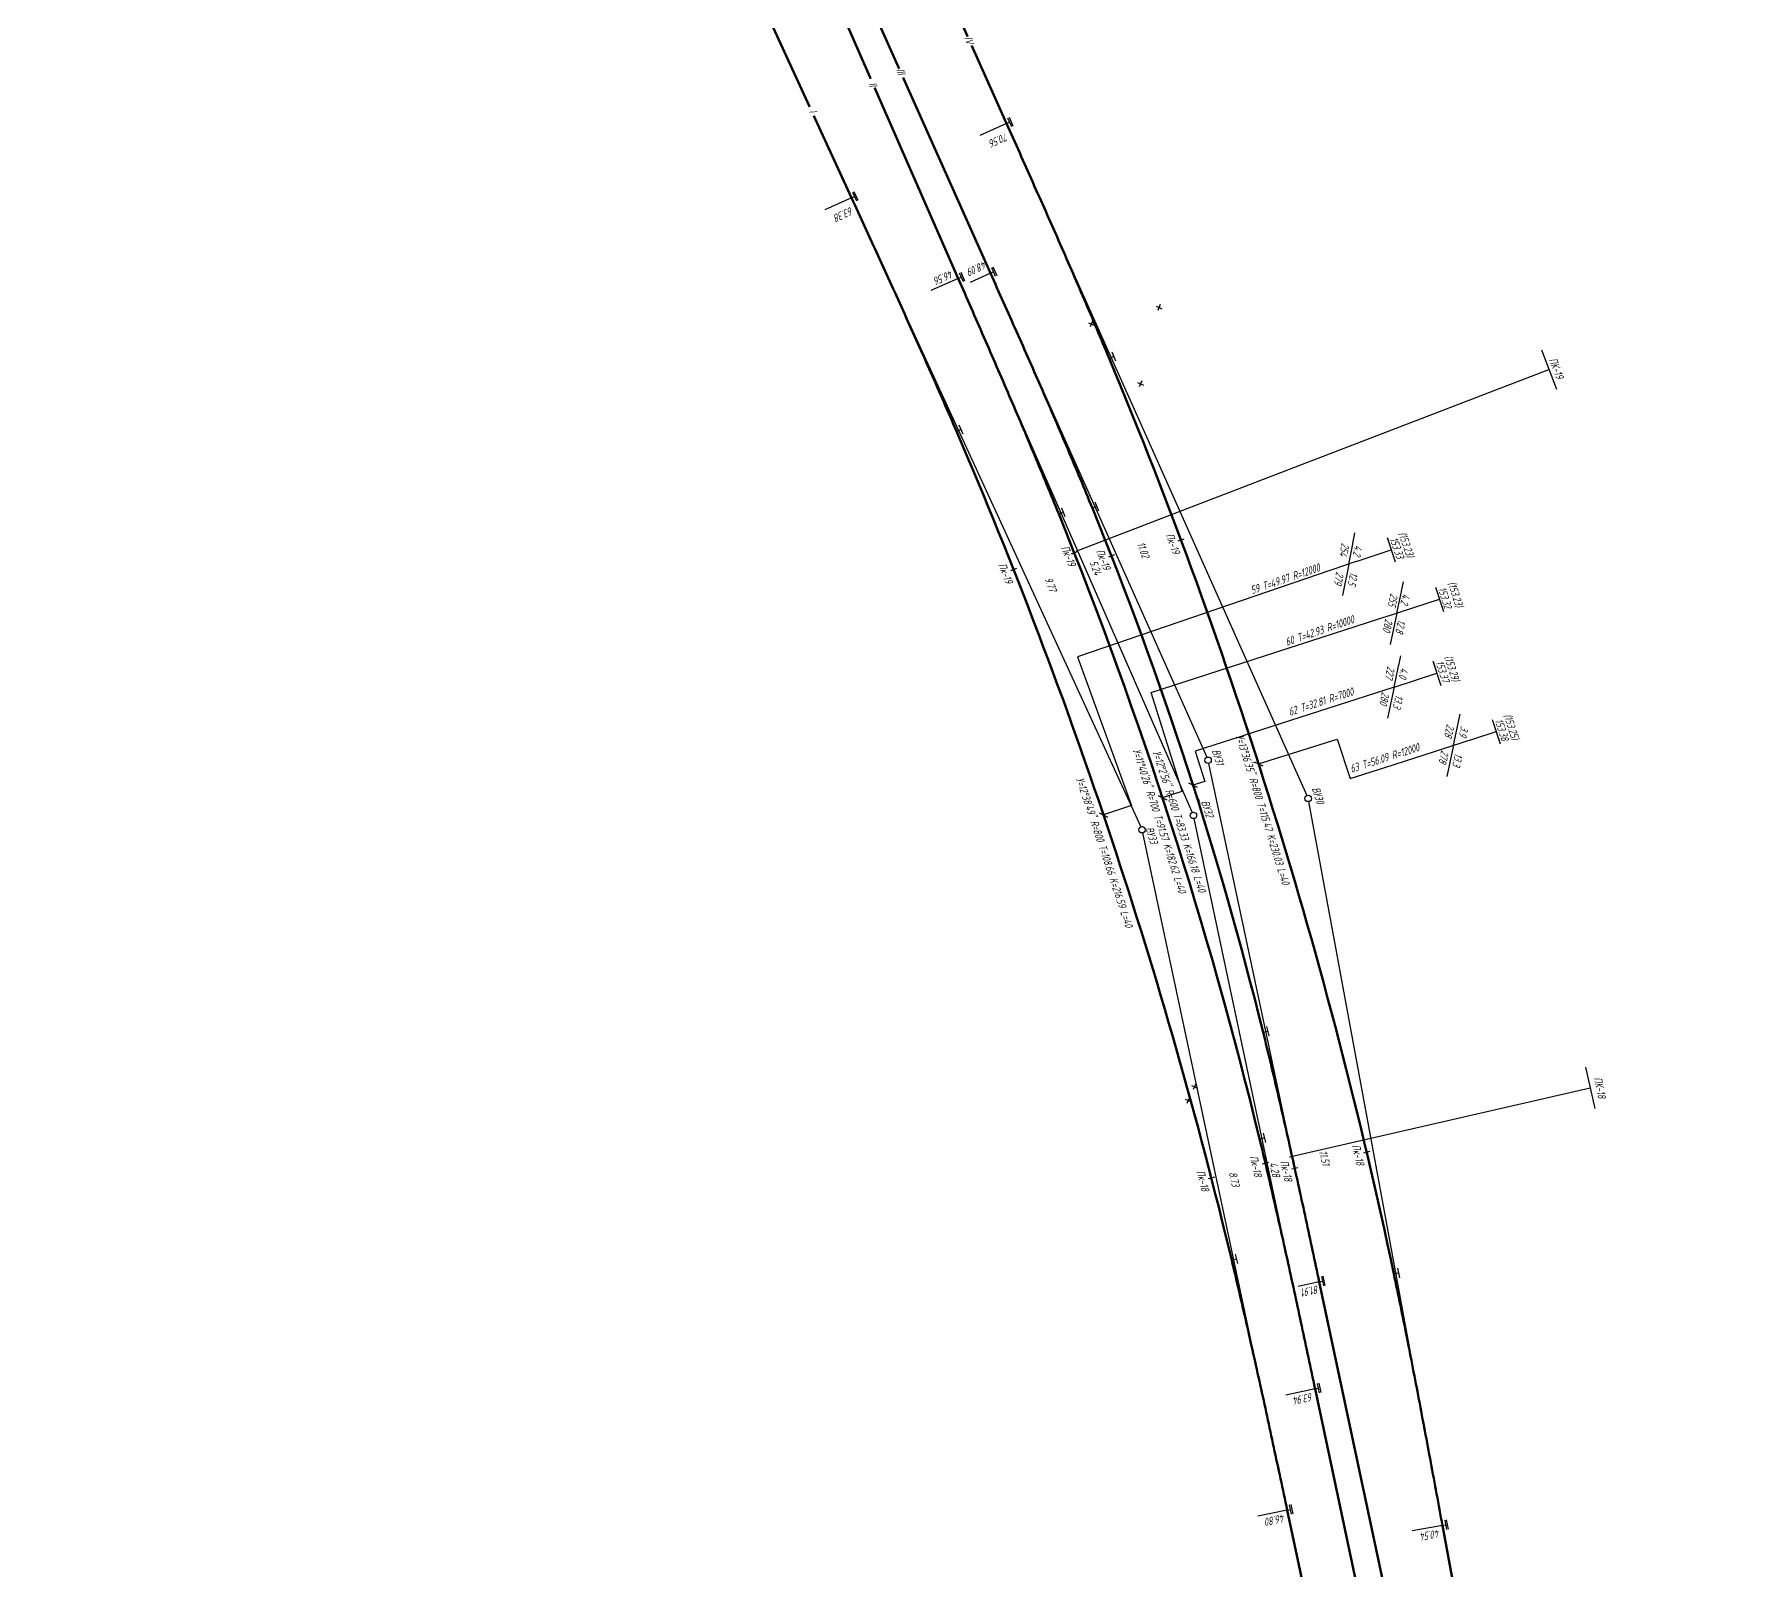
# Model space of a CAD drawing. Extents: x 8811 to 10286, y 10382 to 14118.
# Drawn here: x 9563.5 to 9830, y 11770.7 to 12010.8 of the extents above; entities that cross this region are included whole.
import ezdxf
from ezdxf.enums import TextEntityAlignment as Align

# ---------------------------------------------------------------- set-up
doc = ezdxf.new("R2010")
doc.units = 0
for name, color, linetype in [('I.Вершины', 7, 'Continuous'), ('I.Ось трассы', 7, 'Continuous'), ('I.Параметры кривых', 7, 'Continuous'), ('II.Вершины', 7, 'Continuous'), ('II.Ось трассы', 7, 'Continuous'), ('II.Параметры кривых', 7, 'Continuous'), ('III.Вершины', 7, 'Continuous'), ('III.Ось трассы', 7, 'Continuous'), ('III.Параметры кривых', 7, 'Continuous'), ('IIс.Вершины', 7, 'Continuous'), ('IV.Вершины', 7, 'Continuous'), ('IV.Ось трассы', 7, 'Continuous'), ('IV.Параметры кривых', 7, 'Continuous'), ('Iс.Вершины', 7, 'Continuous'), ('Iс.Междупутья', 7, 'Continuous'), ('КН I.Вершины', 7, 'Continuous'), ('КН I.Параметры кривых', 7, 'Continuous'), ('КН II.Вершины', 7, 'Continuous'), ('КН II.Параметры кривых', 7, 'Continuous'), ('маскировка', 7, 'Continuous')]:
    doc.layers.add(name, color=color, linetype=linetype)
for name, color, linetype, lineweight in [('IIс.Пикетаж', 7, 'Continuous', 15), ('Iс.Пикетаж', 7, 'Continuous', 15), ('КН I.Пикетаж', 7, 'Continuous', 15), ('КН II.Пикетаж', 7, 'Continuous', 15), ('кресты', 1, 'Continuous', 30), ('Уклоноуказатели по станции', 1, 'Continuous', 35)]:
    doc.layers.add(name, color=color, linetype=linetype, lineweight=lineweight)
doc.styles.add('спдс_сжатие09', font='SPDS.shx', dxfattribs={"width": 0.9, "oblique": 15, "height": 1.25})

# ---------------------------------------------------------------- blocks, each defined once
blk = doc.blocks.new('alignment_tc_sign')
at = {"color": 0, "linetype": 'ByBlock', "lineweight": -2}
for p, q in [((-1.5, 1.5), (1.5, 1.5)), ((-1.5, 1), (1.5, 1)), ((0, 0), (0, 1))]:
    blk.add_line(p, q, dxfattribs=at)
blk = doc.blocks.new('alignment_cc_sign')
at = {"color": 0, "linetype": 'ByBlock', "lineweight": -2}
for p, q in [((-1.5, 1.5), (1.5, 1.5)), ((0, 0), (0, 1.5))]:
    blk.add_line(p, q, dxfattribs=at)

msp = doc.modelspace()

# ---------------------------------------------------------------- linework, layer by layer
at = {"layer": 'кресты', "color": 5, "lineweight": 30}
for p, q in [((9738.81, 11968.26), (9739.73, 11967.86)), ((9738.81, 11968.26), (9739.73, 11967.86)), ((9739.47, 11968.52), (9739.07, 11967.6)), ((9739.47, 11968.52), (9739.07, 11967.6)), ((9728.23, 11965.68), (9729.15, 11965.28)), ((9728.23, 11965.68), (9729.15, 11965.28)), ((9728.89, 11965.94), (9728.49, 11965.02)), ((9728.89, 11965.94), (9728.49, 11965.02)), ((9735.9, 11956.34), (9736.82, 11955.93)), ((9735.9, 11956.34), (9736.82, 11955.93)), ((9736.56, 11956.59), (9736.16, 11955.68)), ((9736.56, 11956.59), (9736.16, 11955.68)), ((9744.36, 11846.52), (9745.28, 11846.12)), ((9744.36, 11846.52), (9745.28, 11846.12)), ((9745.02, 11846.78), (9744.62, 11845.87)), ((9745.02, 11846.78), (9744.62, 11845.87)), ((9743.36, 11844.37), (9744.28, 11843.97)), ((9743.36, 11844.37), (9744.28, 11843.97)), ((9744.02, 11844.63), (9743.62, 11843.71)), ((9744.02, 11844.63), (9743.62, 11843.71))]:
    msp.add_line(p, q, dxfattribs=at)

# ---------------------------------------------------------------- block references
at = {"layer": 'I.Ось трассы', "color": 5, "lineweight": 30, "xscale": 0.5, "yscale": 0.5, "zscale": 0.5}
for p, rotation in [((9707.62, 11948.72), 293.261320034835), ((9750.62, 11819.25), 283.4790616338402)]:
    msp.add_blockref('alignment_cc_sign', p, dxfattribs=dict(at, rotation=rotation))
at = {"layer": 'II.Ось трассы', "color": 5, "lineweight": 30}
for p, xscale, yscale, zscale, rotation in [((9723.6, 11935.8), 0.5, 0.5, 0.5, 292.0182734172168), ((9754.97, 11838.19), 0.499999999999999, 0.499999999999999, 0.499999999999999, 283.618458964611)]:
    msp.add_blockref('alignment_cc_sign', p, dxfattribs=dict(at, xscale=xscale, yscale=yscale, zscale=zscale, rotation=rotation))
at = {"layer": 'III.Ось трассы', "color": 5, "lineweight": 30, "xscale": 0.5, "yscale": 0.5, "zscale": 0.5}
for p, rotation in [((9728.85, 11936.72), 292.1670007863939), ((9755.53, 11854.85), 283.9378454403899)]:
    msp.add_blockref('alignment_cc_sign', p, dxfattribs=dict(at, rotation=rotation))
at = {"layer": 'IV.Ось трассы', "color": 5, "lineweight": 30}
for p, xscale, yscale, zscale, rotation in [((9731.47, 11960.13), 0.4999999999999999, 0.4999999999999999, 0.4999999999999999, 292.6444378395669), ((9775.95, 11817.08), 0.5, 0.5, 0.5, 281.8996213694098)]:
    msp.add_blockref('alignment_cc_sign', p, dxfattribs=dict(at, xscale=xscale, yscale=yscale, zscale=zscale, rotation=rotation))

# ---------------------------------------------------------------- wipeouts: each hides what was drawn before it
at = {"color": 5}
for points in [[(9711.71, 11993.84), (9715.09, 11995.45), (9715.7, 11994.03), (9712.28, 11992.49)], [(9687.51, 11982.43), (9691.03, 11984.02), (9691.76, 11982.37), (9688.2, 11980.77)], [(9708.35, 11973.87), (9711.77, 11975.35), (9712.33, 11973.99), (9708.92, 11972.49)], [(9799.7, 11960.47), (9801.43, 11960.76), (9802.92, 11956.4), (9801.41, 11956.15)], [(9740.02, 11932.91), (9741.48, 11933.21), (9742.86, 11929.31), (9741.45, 11929.11)], [(9775.04, 11932.19), (9777.96, 11933.27), (9779.5, 11928.63), (9776.49, 11928.15)], [(9723.64, 11931.09), (9725.23, 11931.25), (9726.66, 11927.24), (9725.11, 11927.07)], [(9728.96, 11930.39), (9730.73, 11930.7), (9732.16, 11926.7), (9729.09, 11925.8), (9728.01, 11928.72), (9729.53, 11928.96)], [(9735.49, 11931.32), (9737.14, 11931.74), (9738.11, 11928.69), (9736.65, 11928.31)], [(9767.4, 11931.73), (9771.36, 11930.6), (9770.02, 11923.32), (9766.47, 11923.91), (9767, 11927.51), (9753.61, 11922.96), (9753.43, 11924.81), (9767.14, 11929.33)], [(9713.58, 11928.34), (9715.34, 11928.48), (9716.86, 11924.52), (9715.28, 11924.24)], [(9782.62, 11924.49), (9785.77, 11925.57), (9787.23, 11920.83), (9784.01, 11920.29)], [(9782.15, 11912.92), (9785.29, 11913.92), (9786.68, 11909.28), (9783.56, 11908.76)], [(9791.37, 11904.2), (9794.32, 11905.01), (9795.89, 11900.15), (9792.71, 11899.75)], [(9768.76, 11896.69), (9769.34, 11894.93), (9783.47, 11899.6), (9782.65, 11896.17), (9786.11, 11895.28), (9787.93, 11902.37), (9784.15, 11903.4), (9783.4, 11901.36)], [(9762.95, 11893.38), (9764.36, 11893.48), (9765.48, 11889.92), (9763.94, 11890.06)], [(9745.49, 11891.25), (9746.98, 11891.44), (9748.04, 11888.08), (9746.65, 11887.87)], [(9806.93, 11848.15), (9808.64, 11848.29), (9809.4, 11843.85), (9807.87, 11843.82)], [(9769.25, 11837.44), (9770.69, 11837.5), (9771.53, 11833.7), (9770.2, 11833.63)], [(9756.48, 11834.62), (9759.56, 11835.14), (9760.36, 11830.98), (9758.96, 11831.03), (9758.71, 11831.9), (9757, 11831.78)], [(9764.18, 11836.26), (9765.63, 11836.4), (9766.25, 11833.47), (9764.75, 11833.61)], [(9744.83, 11833.46), (9746.46, 11833.54), (9747.38, 11829.62), (9745.9, 11829.52)], [(9760.92, 11814.75), (9764.16, 11815.33), (9763.97, 11813.98), (9760.95, 11813.29)], [(9759.14, 11797.88), (9763.15, 11798.62), (9762.92, 11797.09), (9759.8, 11796.41)], [(9755.02, 11778.91), (9758.86, 11779.68), (9758.35, 11778.14), (9755.18, 11777.48)], [(9778.98, 11776.61), (9783.02, 11777.24), (9782.61, 11775.72), (9779.44, 11775.16)]]:
    msp.add_wipeout(points, dxfattribs=at).dxf.layer = 'маскировка'

# ---------------------------------------------------------------- next in the draw order: linework, layer by layer
at = {"color": 5, "lineweight": 30}
for p, q in [((9799.01, 11961.45, -249.77), (9801.36, 11955.27, -249.77)), ((9726.34, 11929.97), (9800.19, 11958.36, -249.77)), ((9743.16, 11931.88), (9742.23, 11931.53)), ((9726.5, 11929.89), (9725.56, 11929.52)), ((9732.3, 11929.41), (9731.37, 11929.05)), ((9717.01, 11927.3), (9716.08, 11926.93)), ((9805.91, 11849.38, -152.25), (9807.37, 11842.93, -152.25)), ((9759.64, 11835.36), (9806.64, 11846.16, -152.25)), ((9772.19, 11836.19), (9771.22, 11835.96)), ((9747.93, 11832.2), (9746.96, 11831.95)), ((9760.97, 11833.64), (9759.99, 11833.43))]:
    msp.add_line(p, q, dxfattribs=at)
at = {"layer": 'I.Параметры кривых', "color": 5, "lineweight": 30}
for p, q in [((9691.22, 11985.2), (9687.07, 11983.29)), ((9759.29, 11780.2), (9754.71, 11779.23))]:
    msp.add_line(p, q, dxfattribs=at)
at = {"layer": 'II.Параметры кривых', "color": 5, "lineweight": 30}
msp.add_line((9763.65, 11799.14), (9759.06, 11798.17), dxfattribs=at)
at = {"layer": 'III.Параметры кривых', "color": 5, "lineweight": 30}
for p, q in [((9712.93, 11973.41), (9709.74, 11971.98)), ((9764.3, 11815.83), (9761.03, 11815.13))]:
    msp.add_line(p, q, dxfattribs=at)
at = {"layer": 'IV.Вершины', "color": 5, "lineweight": 30}
msp.add_line((9783.54, 11777.81), (9762.66, 11890.87), dxfattribs=at)
at = {"layer": 'IV.Параметры кривых', "color": 5, "lineweight": 30}
for p, q in [((9715.46, 11996.79), (9711.26, 11994.91)), ((9783.54, 11777.81), (9778.81, 11776.94))]:
    msp.add_line(p, q, dxfattribs=at)
at = {"layer": 'Уклоноуказатели по станции', "color": 5, "lineweight": 30}
for p, q in [((9768.91, 11927.96), (9769.87, 11932.86)), ((9774.89, 11932.11), (9776.18, 11928.33)), ((9770.07, 11928.35), (9775.53, 11930.22)), ((9782.47, 11924.38), (9783.71, 11920.57)), ((9782.04, 11912.83), (9783.28, 11909.03)), ((9785.28, 11899.66), (9786.33, 11904.55)), ((9788.61, 11900.74), (9791.94, 11901.81)), ((9791.32, 11903.71), (9792.55, 11899.91)), ((9767.12, 11900.63), (9769.14, 11894.46)), ((9774.54, 11896.2), (9788.61, 11900.74)), ((9785.28, 11899.66), (9784.23, 11894.77)), ((9769.14, 11894.46), (9774.54, 11896.2))]:
    msp.add_line(p, q, dxfattribs=at)

# ---------------------------------------------------------------- next in the draw order: block references
at = {"layer": 'I.Ось трассы', "color": 5, "lineweight": 30}
for p, xscale, yscale, zscale, rotation in [((9691.22, 11985.2), 0.4999999999999997, 0.4999999999999997, 0.4999999999999997, 294.6937199868134), ((9759.29, 11780.2), 0.4999999999999987, 0.4999999999999987, 0.4999999999999987, 282.046668512051)]:
    msp.add_blockref('alignment_tc_sign', p, dxfattribs=dict(at, xscale=xscale, yscale=yscale, zscale=zscale, rotation=rotation))
at = {"layer": 'II.Ось трассы', "color": 5, "lineweight": 30, "xscale": 0.5, "yscale": 0.5, "zscale": 0.5, "rotation": 281.9814333752882}
msp.add_blockref('alignment_tc_sign', (9763.65, 11799.14), dxfattribs=at)
at = {"layer": 'III.Ось трассы', "color": 5, "lineweight": 30}
for p, xscale, yscale, zscale, rotation in [((9712.93, 11973.41), 0.5, 0.5, 0.5, 294.0768582821128), ((9764.3, 11815.83), 0.4999999999999987, 0.4999999999999987, 0.4999999999999987, 282.027987944671)]:
    msp.add_blockref('alignment_tc_sign', p, dxfattribs=dict(at, xscale=xscale, yscale=yscale, zscale=zscale, rotation=rotation))
at = {"layer": 'IV.Ось трассы', "color": 5, "lineweight": 30}
for p, xscale, yscale, zscale, rotation in [((9715.46, 11996.79), 0.5, 0.5, 0.5, 294.0768377915453), ((9783.54, 11777.81), 0.4999999999999992, 0.4999999999999992, 0.4999999999999992, 280.4672282476205)]:
    msp.add_blockref('alignment_tc_sign', p, dxfattribs=dict(at, xscale=xscale, yscale=yscale, zscale=zscale, rotation=rotation))

# ---------------------------------------------------------------- next in the draw order: texts
at = {"layer": 'I.Параметры кривых', "color": 5, "lineweight": 30, "style": 'спдс_сжатие09', "oblique": 15, "width": 0.9}
for s, rotation, p in [('63.38', 204.6937, (9691.12, 11983.82)), ('46.80', 192.0467, (9758.78, 11779.59))]:
    msp.add_text(s, height=1.25, rotation=rotation, dxfattribs=at).set_placement(p)
at = {"layer": 'II.Параметры кривых', "color": 5, "lineweight": 30, "style": 'спдс_сжатие09', "oblique": 15, "width": 0.9}
msp.add_text('63.94', height=1.25, rotation=191.9814, dxfattribs=at).set_placement((9763.14, 11798.52))
at = {"layer": 'III.Параметры кривых', "color": 5, "lineweight": 30, "style": 'спдс_сжатие09', "oblique": 15, "width": 0.9}
for s, rotation, p in [('48.09', 204.0769, (9711.99, 11975.37)), ('81.91', 192.028, (9764.09, 11815.33))]:
    msp.add_text(s, height=1.25, rotation=rotation, dxfattribs=at).set_placement(p)
at = {"layer": 'IIс.Пикетаж', "color": 5, "lineweight": 30, "style": 'спдс_сжатие09', "oblique": 15, "width": 0.9}
for s, rotation, p in [('Пк-19', 291.395, (9729.98, 11928.48)), ('Пк-18', 282.4187, (9758.53, 11833.08))]:
    msp.add_text(s, height=1.25, rotation=rotation, dxfattribs=at).set_placement(p, align=Align.CENTER)
at = {"layer": 'IV.Параметры кривых', "color": 5, "lineweight": 30, "style": 'спдс_сжатие09', "oblique": 15, "width": 0.9}
for s, rotation, p in [('70.56', 204.0768, (9715.35, 11995.41)), ('40.54', 190.4672, (9783.02, 11777.2))]:
    msp.add_text(s, height=1.25, rotation=rotation, dxfattribs=at).set_placement(p)
at = {"layer": 'Iс.Вершины', "color": 5, "lineweight": 30, "style": 'спдс_сжатие09', "oblique": 15, "width": 0.9}
msp.add_text('ВУ30', height=1.25, rotation=287.2749, dxfattribs=at).set_placement((9763.52, 11891.66), align=Align.CENTER)
at = {"layer": 'Iс.Междупутья', "color": 5, "lineweight": 30, "style": 'спдс_сжатие09', "oblique": 15, "width": 0.9}
for s, rotation, p in [('11.02', 290, (9736.22, 11929.99)), ('5.24', 290, (9728.77, 11927.21)), ('11.51', 283, (9764.51, 11835.1))]:
    msp.add_text(s, height=1.25, rotation=rotation, dxfattribs=at).set_placement(p, align=Align.CENTER)
at = {"layer": 'Iс.Пикетаж', "color": 5, "lineweight": 30, "style": 'спдс_сжатие09', "oblique": 15, "width": 0.9}
for s, rotation, p in [('Пк-19', 290.4529, (9740.84, 11930.97)), ('Пк-18', 283.2909, (9769.77, 11835.58))]:
    msp.add_text(s, height=1.25, rotation=rotation, dxfattribs=at).set_placement(p, align=Align.CENTER)
at = {"layer": 'КН I.Пикетаж', "color": 5, "lineweight": 30, "style": 'спдс_сжатие09', "oblique": 15, "width": 0.9}
for s, rotation, p in [('Пк-19', 291.5874, (9714.71, 11926.32)), ('Пк-18', 284.4255, (9745.52, 11831.51))]:
    msp.add_text(s, height=1.25, rotation=rotation, dxfattribs=at).set_placement(p, align=Align.CENTER)
at = {"layer": 'КН II.Пикетаж', "color": 5, "lineweight": 30, "style": 'спдс_сжатие09', "oblique": 15, "width": 0.9}
msp.add_text('Пк-19', height=1.25, rotation=291.1534, dxfattribs=at).set_placement((9724.54, 11929.04), align=Align.CENTER)
at = {"layer": 'Уклоноуказатели по станции', "color": 5, "lineweight": 30, "extrusion": (0.001329, 0.000378723, 0.999999), "style": 'спдс_сжатие09', "oblique": 15, "width": 0.9}
msp.add_text('ПК-19', height=1.25, rotation=290.5824, dxfattribs=at).set_placement((9800.9, 11958.4, -100.09), align=Align.CENTER)
at = {"layer": 'Уклоноуказатели по станции', "color": 5, "lineweight": 30, "style": 'спдс_сжатие09', "oblique": 15, "width": 0.9}
for s, rotation, p in [('254', 258.8643, (9768.66, 11929.11)), ('228', 257.8744, (9785.04, 11900.82))]:
    msp.add_text(s, height=1.25, rotation=rotation, dxfattribs=at).set_placement(p, align=Align.TOP_RIGHT)
for s, rotation, p in [('4.2', 258.8643, (9769.55, 11929.42)), ('3.9', 257.8744, (9786.1, 11901.15))]:
    msp.add_text(s, height=1.25, rotation=rotation, dxfattribs=at).set_placement(p, align=Align.RIGHT)
for s, rotation, p in [('153.33', 288.8643, (9775.83, 11930.32)), ('(153.23)', 288.8643, (9777.31, 11930.83)), ('153.32', 288.0078, (9783.33, 11922.55)), ('(153.23)', 288.0078, (9784.99, 11923.06)), ('153.37', 287.9569, (9782.96, 11911.03)), ('(153.29)', 287.9569, (9784.44, 11911.51)), ('(153.25)', 287.8744, (9793.72, 11902.39)), ('153.38', 287.8744, (9792.23, 11901.91))]:
    msp.add_text(s, height=1.25, rotation=rotation, dxfattribs=at).set_placement(p, align=Align.CENTER)
msp.add_text('63 Т=56.09 R=12000', height=1.25, rotation=17.8744, dxfattribs=at).set_placement((9769.14, 11895.95), align=Align.MIDDLE_LEFT)
msp.add_text('278', height=1.25, rotation=257.8744, dxfattribs=at).set_placement((9784.59, 11898.7), align=Align.TOP_LEFT)
msp.add_text('13.3', height=1.25, rotation=257.8744, dxfattribs=at).set_placement((9785.51, 11898.51))
at = {"layer": 'Уклоноуказатели по станции', "color": 5, "lineweight": 30, "extrusion": (0.001369, 0.000187831, 0.999999), "style": 'спдс_сжатие09', "oblique": 15, "width": 0.9}
msp.add_text('ПК-18', height=1.25, rotation=282.4871, dxfattribs=at).set_placement((9807.54, 11846.07, -4.47), align=Align.CENTER)

# ---------------------------------------------------------------- next in the draw order: wipeouts: each hides what was drawn before it
at = {"color": 5}
for points in [[(9703.1, 11972.34), (9706.53, 11973.92), (9707.18, 11972.52), (9703.69, 11971.09)], [(9721.25, 11925.89), (9722.51, 11926.27), (9723.69, 11923.31), (9722.11, 11923.2)], [(9759.06, 11916.71), (9774.76, 11921.9), (9775.36, 11923.93), (9778.73, 11923.11), (9777.42, 11916.34), (9774.03, 11916.92), (9774.77, 11920.38), (9759.23, 11915.02)], [(9759.87, 11903.92), (9759.44, 11905.61), (9774.21, 11910.32), (9774.87, 11912.6), (9778.39, 11911.66), (9777.1, 11904.5), (9773.32, 11905.42), (9774.27, 11908.6)], [(9753.27, 11835.73), (9754.65, 11835.79), (9755.63, 11831.72), (9754.14, 11831.83)]]:
    msp.add_wipeout(points, dxfattribs=at).dxf.layer = 'маскировка'

# ---------------------------------------------------------------- next in the draw order: linework, layer by layer
at = {"color": 5, "lineweight": 30}
msp.add_line((9756.38, 11834.47), (9755.4, 11834.24), dxfattribs=at)
at = {"layer": 'II.Параметры кривых', "color": 5, "lineweight": 30}
msp.add_line((9707.9, 11972.59), (9703.6, 11970.71), dxfattribs=at)
at = {"layer": 'Уклоноуказатели по станции', "color": 5, "lineweight": 30}
for p, q in [((9770.07, 11928.35), (9726.55, 11913.48)), ((9768.91, 11927.96), (9767.94, 11923.05)), ((9776.43, 11920.31), (9777.47, 11925.2)), ((9778.94, 11921.12), (9783.09, 11922.47)), ((9738.03, 11907.91), (9778.94, 11921.12)), ((9776.43, 11920.31), (9775.39, 11915.42)), ((9776, 11908.77), (9777.04, 11913.66)), ((9776, 11908.77), (9782.66, 11910.93)), ((9776, 11908.77), (9774.96, 11903.88))]:
    msp.add_line(p, q, dxfattribs=at)

# ---------------------------------------------------------------- next in the draw order: block references
at = {"layer": 'II.Ось трассы', "color": 5, "lineweight": 30, "xscale": 0.5, "yscale": 0.5, "zscale": 0.5, "rotation": 293.6552921763505}
msp.add_blockref('alignment_tc_sign', (9707.9, 11972.59), dxfattribs=at)

# ---------------------------------------------------------------- next in the draw order: texts
at = {"layer": 'II.Параметры кривых', "color": 5, "lineweight": 30, "style": 'спдс_сжатие09', "oblique": 15, "width": 0.9}
msp.add_text('46.56', height=1.25, rotation=203.6553, dxfattribs=at).set_placement((9706.8, 11973.95))
at = {"layer": 'Iс.Междупутья', "color": 5, "lineweight": 30, "style": 'спдс_сжатие09', "oblique": 15, "width": 0.9}
for s, rotation, p in [('9.77', 290, (9721.74, 11924.59)), ('4.28', 283, (9756.73, 11833.26))]:
    msp.add_text(s, height=1.25, rotation=rotation, dxfattribs=at).set_placement(p, align=Align.CENTER)
at = {"layer": 'КН II.Пикетаж', "color": 5, "lineweight": 30, "style": 'спдс_сжатие09', "oblique": 15, "width": 0.9}
msp.add_text('Пк-18', height=1.25, rotation=283.0562, dxfattribs=at).set_placement((9753.78, 11833.8), align=Align.CENTER)
at = {"layer": 'Уклоноуказатели по станции', "color": 5, "lineweight": 30, "style": 'спдс_сжатие09', "oblique": 15, "width": 0.9}
for s, p in [('59 Т=49.97 R=12000', (9753.59, 11923.82)), ('60 Т=42.93 R=10000', (9759.03, 11915.76))]:
    msp.add_text(s, height=1.25, rotation=18.8643, dxfattribs=at).set_placement(p, align=Align.MIDDLE_LEFT)
for s, rotation, p in [('279', 258.8643, (9768.18, 11926.59)), ('280', 258.0078, (9775.84, 11919.24)), ('280', 257.9569, (9775.32, 11907.81))]:
    msp.add_text(s, height=1.25, rotation=rotation, dxfattribs=at).set_placement(p, align=Align.TOP_LEFT)
for s, rotation, p in [('12.5', 258.8643, (9769.16, 11926.81)), ('12.8', 258.0078, (9776.62, 11919.39)), ('13.3', 257.9569, (9776.23, 11907.62))]:
    msp.add_text(s, height=1.25, rotation=rotation, dxfattribs=at).set_placement(p)
for s, rotation, p in [('255', 258.0078, (9776.24, 11921.24)), ('227', 257.9569, (9775.77, 11909.93))]:
    msp.add_text(s, height=1.25, rotation=rotation, dxfattribs=at).set_placement(p, align=Align.TOP_RIGHT)
for s, rotation, p in [('4.2', 258.0078, (9776.98, 11921.84)), ('4.0', 257.9569, (9776.7, 11910.27))]:
    msp.add_text(s, height=1.25, rotation=rotation, dxfattribs=at).set_placement(p, align=Align.RIGHT)

# ---------------------------------------------------------------- next in the draw order: wipeouts: each hides what was drawn before it
at = {"color": 5}
for points in [[(9751.72, 11904.24), (9750.2, 11903.91), (9759.34, 11874.36), (9761.04, 11874.8)], [(9750.1, 11833.12), (9751.43, 11833.18), (9752.05, 11830.31), (9750.65, 11830.38)]]:
    msp.add_wipeout(points, dxfattribs=at).dxf.layer = 'маскировка'

# ---------------------------------------------------------------- next in the draw order: linework, layer by layer
at = {"layer": 'IV.Вершины', "color": 5, "lineweight": 30}
msp.add_circle((9762.57, 11891.36), 0.5, dxfattribs=at)
at = {"layer": 'Уклоноуказатели по станции', "color": 5, "lineweight": 30}
for p, q in [((9754.83, 11896.76), (9767.12, 11900.63)), ((9754.15, 11897.09), (9755.5, 11896.43))]:
    msp.add_line(p, q, dxfattribs=at)

# ---------------------------------------------------------------- next in the draw order: texts
at = {"layer": 'IV.Параметры кривых', "color": 5, "lineweight": 30, "style": 'спдс_сжатие09', "oblique": 15, "width": 0.9}
msp.add_text('У=13°36\'35" R=800 T=115.47 K=230.03 L=40', height=1.25, rotation=287.272, dxfattribs=at).set_placement((9756.07, 11889.8), align=Align.TOP_CENTER)
at = {"layer": 'Iс.Междупутья', "color": 5, "lineweight": 30, "style": 'спдс_сжатие09', "oblique": 15, "width": 0.9}
msp.add_text('8.73', height=1.25, rotation=283, dxfattribs=at).set_placement((9750.41, 11831.77), align=Align.CENTER)
at = {"layer": 'Уклоноуказатели по станции', "color": 5, "lineweight": 30, "style": 'спдс_сжатие09', "oblique": 15, "width": 0.9}
msp.add_text('62 Т=32.81 R=7000', height=1.25, rotation=17.9569, dxfattribs=at).set_placement((9759.52, 11904.84), align=Align.MIDDLE_LEFT)

# ---------------------------------------------------------------- next in the draw order: wipeouts: each hides what was drawn before it
at = {"color": 5}
msp.add_wipeout([(9747.17, 11899.19), (9748.74, 11899.57), (9749.91, 11895.93), (9748.36, 11895.78)], dxfattribs=at).dxf.layer = 'маскировка'

# ---------------------------------------------------------------- next in the draw order: wipeouts: each hides what was drawn before it
msp.add_wipeout([(9737.33, 11901.16), (9738.78, 11901.38), (9747.69, 11873.91), (9746.3, 11873.7)], dxfattribs=at).dxf.layer = 'маскировка'

# ---------------------------------------------------------------- next in the draw order: linework, layer by layer
at = {"layer": 'III.Вершины', "color": 5, "lineweight": 30}
msp.add_line((9764.3, 11815.83), (9747.03, 11896.84), dxfattribs=at)
msp.add_circle((9746.93, 11897.33), 0.5, dxfattribs=at)

# ---------------------------------------------------------------- next in the draw order: texts
at = {"layer": 'IIс.Вершины', "color": 5, "lineweight": 30, "style": 'спдс_сжатие09', "oblique": 15, "width": 0.9}
msp.add_text('ВУ31', height=1.25, rotation=288.0579, dxfattribs=at).set_placement((9747.88, 11897.64), align=Align.CENTER)

# ---------------------------------------------------------------- next in the draw order: wipeouts: each hides what was drawn before it
at = {"color": 5}
msp.add_wipeout([(9734.17, 11901.73), (9735.52, 11901.99), (9744.68, 11873.64), (9743.25, 11873.39)], dxfattribs=at).dxf.layer = 'маскировка'

# ---------------------------------------------------------------- next in the draw order: linework, layer by layer
at = {"layer": 'II.Вершины', "color": 5, "lineweight": 30}
msp.add_line((9763.65, 11799.14), (9744.74, 11888.23), dxfattribs=at)
msp.add_circle((9744.64, 11888.71), 0.5, dxfattribs=at)
at = {"layer": 'Уклоноуказатели по станции', "color": 5, "lineweight": 30}
for p, q in [((9742.88, 11892.51), (9738.03, 11907.91)), ((9776, 11908.77), (9744.91, 11898.74)), ((9744.91, 11898.74), (9746.43, 11894.03)), ((9743.89, 11893.78), (9745.24, 11893.12)), ((9746.43, 11894.03), (9744.56, 11893.45)), ((9739.12, 11891.83), (9740.47, 11891.17)), ((9739.8, 11891.5), (9742.88, 11892.51))]:
    msp.add_line(p, q, dxfattribs=at)

# ---------------------------------------------------------------- next in the draw order: texts
at = {"layer": 'КН II.Вершины', "color": 5, "lineweight": 30, "style": 'спдс_сжатие09', "oblique": 15, "width": 0.9}
msp.add_text('ВУ32', height=1.25, rotation=288.0038, dxfattribs=at).set_placement((9746.24, 11889.56), align=Align.CENTER)

# ---------------------------------------------------------------- next in the draw order: wipeouts: each hides what was drawn before it
at = {"color": 5}
msp.add_wipeout([(9736.96, 11887.09), (9738.35, 11887.19), (9739.46, 11883.79), (9738.06, 11883.77)], dxfattribs=at).dxf.layer = 'маскировка'

# ---------------------------------------------------------------- next in the draw order: texts
at = {"layer": 'III.Параметры кривых', "color": 5, "lineweight": 30, "style": 'спдс_сжатие09', "oblique": 15, "width": 0.9}
msp.add_text('У=12°2\'56" R=600 T=83.33 K=166.18 L=40', height=1.25, rotation=288.0524, dxfattribs=at).set_placement((9743.04, 11887.97), align=Align.TOP_CENTER)

# ---------------------------------------------------------------- next in the draw order: wipeouts: each hides what was drawn before it
at = {"color": 5}
msp.add_wipeout([(9725.13, 11897.18), (9726.83, 11897.54), (9736.4, 11868.05), (9734.94, 11867.98)], dxfattribs=at).dxf.layer = 'маскировка'

# ---------------------------------------------------------------- next in the draw order: linework, layer by layer
at = {"layer": 'I.Вершины', "color": 5, "lineweight": 30}
for p, q in [((9691.22, 11985.2), (9736.4, 11886.93)), ((9759.29, 11780.2), (9736.72, 11885.98))]:
    msp.add_line(p, q, dxfattribs=at)
msp.add_circle((9736.61, 11886.47), 0.5, dxfattribs=at)
at = {"layer": 'I.Ось трассы', "color": 5, "lineweight": 70, "flags": 128}
msp.add_lwpolyline([(9819.08, 11500.03), (9759.29, 11780.2, 0.000391), (9757.2, 11789.98, 0.001172), (9755.08, 11799.76, 0.001953), (9752.89, 11809.51, 0.002734), (9750.62, 11819.25, 0.042709), (9707.62, 11948.72, 0.002734), (9703.62, 11957.88, 0.001953), (9699.53, 11967.01, 0.001172), (9695.39, 11976.11, 0.000391), (9691.22, 11985.2), (9563.53, 12262.89, 0.000521)], format="xyb", dxfattribs=at)
at = {"layer": 'II.Вершины', "color": 5, "lineweight": 30}
msp.add_line((9707.9, 11972.59), (9744.44, 11889.17), dxfattribs=at)
at = {"layer": 'II.Ось трассы', "color": 5, "lineweight": 70, "flags": 128}
msp.add_lwpolyline([(9821.92, 11512.95), (9793.73, 11655.39, 0.000208), (9791.78, 11665.2, 0.000625), (9789.82, 11675.01, 0.001761), (9785.57, 11695.71, 0.000625), (9783.52, 11705.5, 0.000208), (9781.44, 11715.28), (9763.65, 11799.14, 0.000446), (9761.57, 11808.92, 0.001339), (9759.45, 11818.69, 0.002232), (9757.26, 11828.45, 0.003125), (9754.97, 11838.19, 0.036668), (9723.6, 11935.8, 0.003125), (9719.79, 11945.05, 0.002232), (9715.88, 11954.25, 0.001339), (9711.91, 11963.43, 0.000446), (9707.9, 11972.59), (9677.78, 12041.35, 0.00025)], format="xyb", dxfattribs=at)
at = {"layer": 'III.Вершины', "color": 5, "lineweight": 30}
msp.add_line((9712.93, 11973.41), (9746.73, 11897.79), dxfattribs=at)
at = {"layer": 'IV.Вершины', "color": 5, "lineweight": 30}
msp.add_line((9715.46, 11996.79), (9762.36, 11891.82), dxfattribs=at)
at = {"layer": 'IV.Ось трассы', "color": 5, "lineweight": 70, "flags": 128}
msp.add_lwpolyline([(9830.01, 11526.3), (9783.54, 11777.81, 0.000391), (9781.72, 11787.64, 0.001172), (9779.87, 11797.47, 0.001953), (9777.96, 11807.28, 0.002734), (9775.95, 11817.08, 0.046918), (9731.47, 11960.13, 0.002734), (9727.57, 11969.34, 0.001953), (9723.58, 11978.51, 0.001172), (9719.53, 11987.65, 0.000391), (9715.46, 11996.79), (9613.31, 12225.4, 0.001042)], format="xyb", dxfattribs=at)
at = {"layer": 'КН II.Параметры кривых', "color": 5, "lineweight": 70, "flags": 128}
msp.add_lwpolyline([(9827.25, 11513.14), (9797.27, 11659.96, 0.000625), (9793.25, 11679.56, 0.000882), (9790.37, 11693.37, 0.000625), (9786.22, 11712.93), (9764.3, 11815.83, 0.000521), (9762.21, 11825.61, 0.001563), (9760.07, 11835.38, 0.002604), (9757.86, 11845.13, 0.003646), (9755.53, 11854.85, 0.035922), (9728.85, 11936.72, 0.003646), (9725, 11945.95, 0.002604), (9721.04, 11955.13, 0.001563), (9717.01, 11964.28, 0.000521), (9712.93, 11973.41), (9601.12, 12223.65, 0.000391)], format="xyb", dxfattribs=at)
at = {"layer": 'Уклоноуказатели по станции', "color": 5, "lineweight": 30}
for p, q in [((9726.55, 11913.48), (9734.96, 11890.26)), ((9729.91, 11889.11), (9731.26, 11888.45)), ((9734.96, 11890.26), (9730.59, 11888.78))]:
    msp.add_line(p, q, dxfattribs=at)

# ---------------------------------------------------------------- next in the draw order: texts
at = {"layer": 'I.Параметры кривых', "color": 5, "lineweight": 30, "style": 'спдс_сжатие09', "oblique": 15, "width": 0.9}
msp.add_text('У=12°38\'49" R=800 T=108.66 K=216.59 L=40', height=1.25, rotation=288.3702, dxfattribs=at).set_placement((9731.34, 11883.14), align=Align.TOP_CENTER)
at = {"layer": 'II.Параметры кривых', "color": 5, "lineweight": 30, "style": 'спдс_сжатие09', "oblique": 15, "width": 0.9}
msp.add_text('У=11°40\'26" R=700 T=91.57 K=182.62 L=40', height=1.25, rotation=287.8184, dxfattribs=at).set_placement((9739.93, 11888.04), align=Align.TOP_CENTER)
at = {"layer": 'КН I.Вершины', "color": 5, "lineweight": 30, "style": 'спдс_сжатие09', "oblique": 15, "width": 0.9}
msp.add_text('ВУ33', height=1.25, rotation=288.3783, dxfattribs=at).set_placement((9737.52, 11885.43), align=Align.CENTER)

# ---------------------------------------------------------------- next in the draw order: texts
at = {"layer": 'КН I.Параметры кривых', "color": 5, "lineweight": 30, "char_height": 1.25, "attachment_point": 1, "style": 'спдс_сжатие09', "bg_fill": 3, "box_fill_scale": 1, "bg_fill_color": 256, "bg_fill_transparency": 0}
for s, insert, rotation in [('IV    ', (9709.99, 12010.56), 288.8249), ('III   ', (9699.35, 12005.59), 290.4386), (' II    ', (9694.84, 12003.99), 288.8249), (' I    ', (9685.53, 11999.67), 288.8249)]:
    msp.add_mtext_dynamic_manual_height_columns(s, width=1.5, gutter_width=12.5, heights=[0], dxfattribs=dict(at, insert=insert, rotation=rotation))

doc.saveas('drawing.dxf')
